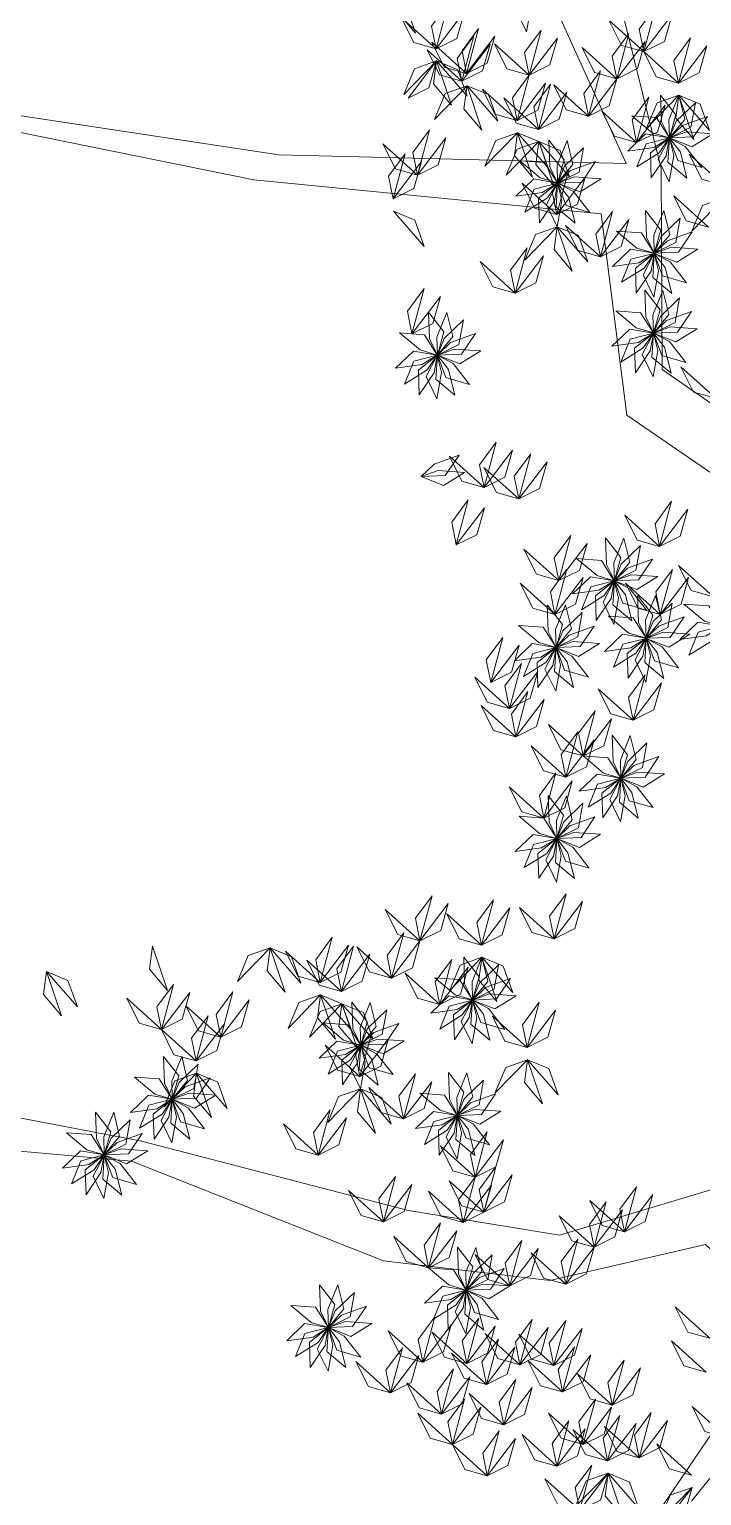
# Model space of a CAD drawing. Header units: inches. Extents: x -422522 to 22891, y -2973 to 414515.
# Drawn here: x 16651.2 to 16737.3, y 7970.2 to 8158.2 of the extents above; entities that cross this region are included whole.
import ezdxf

# ---------------------------------------------------------------- set-up
doc = ezdxf.new("R2010")
doc.units = ezdxf.units.IN
doc.header["$MEASUREMENT"] = 0
doc.layers.add('ARREDAMENTO', color=8, linetype='Continuous', lineweight=18)

msp = doc.modelspace()

# ---------------------------------------------------------------- linework, layer by layer
at = {"layer": 'ARREDAMENTO', "linetype": 'Continuous', "lineweight": 0}
for points in [[(16841.63, 8179.46), (16830.9, 8118.81), (16813, 8079.41), (16773, 8086.35), (16732.27, 8114.57), (16732.17, 8140.36), (16726.28, 8164.19)], [(16719.2, 8159.65), (16727.66, 8140.98), (16683.16, 8142.1), (16608.32, 8153.42), (16679.95, 8138.87), (16724.46, 8134.52), (16727.78, 8108.74), (16769.8, 8079.89), (16789.82, 8071.59), (16798.85, 8070.33), (16801.45, 8065.83), (16800.82, 8061.31), (16795.69, 8054.2), (16767.42, 8026.36), (16747.49, 8012.1), (16719.15, 8003.61), (16699.8, 8006.76), (16665.59, 8015.66), (16639.14, 8020.71)], [(16736.05, 7969.5), (16744.39, 7979.85), (16750.79, 7992.77), (16755.91, 8003.11), (16764.26, 8010.23), (16780.33, 8023.19), (16789.97, 8032.9), (16801.52, 8046.48), (16809.89, 8050.38), (16820.88, 8043.33), (16833.82, 8030.49), (16840.96, 8018.91), (16838.52, 7981.5), (16841.81, 7965.4)], [(16636.58, 8015.55), (16664.31, 8013.07), (16696.6, 8000.3), (16717.89, 7997.8), (16737.86, 8002.39), (16745.62, 7995.33), (16745.01, 7987.59), (16727.05, 7961.09)]]:
    msp.add_lwpolyline(points, dxfattribs=at)
at = {"layer": 'ARREDAMENTO', "lineweight": 0}
for points in [[(16698.77, 8163.36), (16698.38, 8160.42), (16700.69, 8157.68), (16698.77, 8163.36)], [(16714.9, 8157.85), (16715.49, 8161.21), (16714.94, 8163.45), (16713.51, 8160.72), (16714.9, 8157.85)], [(16703.31, 8155.7), (16702.72, 8158.6), (16704.85, 8161.49), (16703.31, 8155.7)], [(16703.31, 8155.7), (16705.96, 8157.02), (16706.94, 8160.47), (16703.31, 8155.7)], [(16729.92, 8155.32), (16729.33, 8158.22), (16731.46, 8161.11), (16729.92, 8155.32)], [(16729.92, 8155.32), (16732.57, 8156.64), (16733.55, 8160.09), (16729.92, 8155.32)], [(16703.31, 8155.7), (16700.45, 8156.5), (16698.86, 8159.72), (16703.31, 8155.7)], [(16707.23, 8152.52), (16706.64, 8155.42), (16708.77, 8158.31), (16707.23, 8152.52)], [(16715.24, 8152.29), (16714.65, 8155.2), (16716.78, 8158.09), (16715.24, 8152.29)], [(16729.92, 8155.32), (16727.06, 8156.12), (16725.47, 8159.34), (16729.92, 8155.32)], [(16707.23, 8152.52), (16704.37, 8153.33), (16702.77, 8156.54), (16707.23, 8152.52)], [(16706.62, 8151.53), (16706.03, 8154.44), (16708.16, 8157.33), (16706.62, 8151.53)], [(16706.62, 8151.53), (16709.27, 8152.85), (16710.25, 8156.3), (16706.62, 8151.53)], [(16707.23, 8152.52), (16709.88, 8153.84), (16710.86, 8157.29), (16707.23, 8152.52)], [(16715.24, 8152.29), (16712.39, 8153.1), (16710.79, 8156.31), (16715.24, 8152.29)], [(16715.24, 8152.29), (16717.89, 8153.62), (16718.87, 8157.07), (16715.24, 8152.29)], [(16726.48, 8151.84), (16725.9, 8154.74), (16728.02, 8157.63), (16726.48, 8151.84)], [(16726.48, 8151.84), (16729.13, 8153.16), (16730.11, 8156.61), (16726.48, 8151.84)], [(16734.37, 8151.3), (16733.78, 8154.2), (16735.91, 8157.09), (16734.37, 8151.3)], [(16706.62, 8151.53), (16703.76, 8152.34), (16702.16, 8155.55), (16706.62, 8151.53)], [(16726.48, 8151.84), (16723.63, 8152.64), (16722.03, 8155.86), (16726.48, 8151.84)], [(16734.37, 8151.3), (16731.52, 8152.1), (16729.92, 8155.32), (16734.37, 8151.3)], [(16734.37, 8151.3), (16737.02, 8152.62), (16738, 8156.07), (16734.37, 8151.3)], [(16703.36, 8154.13), (16700.57, 8153.13), (16699.19, 8149.82), (16703.36, 8154.13)], [(16699.73, 8149.36), (16702.38, 8150.68), (16703.36, 8154.13), (16699.73, 8149.36)], [(16703.36, 8154.13), (16702.97, 8151.19), (16705.29, 8148.45), (16703.36, 8154.13)], [(16703.36, 8154.13), (16706.1, 8152.99), (16707.3, 8149.61), (16703.36, 8154.13)], [(16722.85, 8147.06), (16722.26, 8149.97), (16724.39, 8152.86), (16722.85, 8147.06)], [(16707.28, 8150.95), (16704.49, 8149.96), (16703.11, 8146.64), (16707.28, 8150.95)], [(16707.28, 8150.95), (16706.89, 8148.01), (16709.2, 8145.27), (16707.28, 8150.95)], [(16707.28, 8150.95), (16710.02, 8149.81), (16711.22, 8146.43), (16707.28, 8150.95)], [(16713.7, 8146.5), (16713.11, 8149.4), (16715.24, 8152.29), (16713.7, 8146.5)], [(16713.7, 8146.5), (16716.35, 8147.82), (16717.33, 8151.27), (16713.7, 8146.5)], [(16716.43, 8145.36), (16715.85, 8148.26), (16717.98, 8151.15), (16716.43, 8145.36)], [(16722.85, 8147.06), (16720, 8147.87), (16718.4, 8151.08), (16722.85, 8147.06)], [(16722.85, 8147.06), (16725.5, 8148.38), (16726.48, 8151.84), (16722.85, 8147.06)], [(16713.7, 8146.5), (16710.84, 8147.31), (16709.25, 8150.52), (16713.7, 8146.5)], [(16716.43, 8145.36), (16713.58, 8146.16), (16711.98, 8149.38), (16716.43, 8145.36)], [(16716.43, 8145.36), (16719.09, 8146.68), (16720.06, 8150.13), (16716.43, 8145.36)], [(16729.01, 8143.67), (16728.43, 8146.58), (16730.56, 8149.47), (16729.01, 8143.67)], [(16734.42, 8149.73), (16731.63, 8148.74), (16730.25, 8145.42), (16734.42, 8149.73)], [(16732.09, 8149.75), (16732.21, 8146.34), (16733.21, 8144.27), (16734.04, 8147.24), (16732.09, 8149.75)], [(16734.42, 8149.73), (16733.15, 8146.57), (16733.22, 8144.27), (16735.18, 8146.64), (16734.42, 8149.73)], [(16736.54, 8148.77), (16734.09, 8146.4), (16733.22, 8144.26), (16735.98, 8145.63), (16736.54, 8148.77)], [(16734.42, 8149.73), (16734.03, 8146.79), (16736.35, 8144.05), (16734.42, 8149.73)], [(16734.42, 8149.73), (16737.16, 8148.59), (16738.36, 8145.21), (16734.42, 8149.73)], [(16729.01, 8143.67), (16726.16, 8144.48), (16724.56, 8147.69), (16729.01, 8143.67)], [(16728.38, 8147.1), (16730.99, 8144.91), (16733.21, 8144.27), (16731.55, 8146.87), (16728.38, 8147.1)], [(16729.01, 8143.67), (16731.67, 8144.99), (16732.65, 8148.45), (16729.01, 8143.67)], [(16738.09, 8147.02), (16734.89, 8145.86), (16733.22, 8144.26), (16736.3, 8144.39), (16738.09, 8147.02)], [(16700.95, 8139.5), (16700.36, 8142.4), (16702.49, 8145.29), (16700.95, 8139.5)], [(16713.75, 8144.93), (16710.96, 8143.94), (16709.58, 8140.62), (16713.75, 8144.93)], [(16713.75, 8144.93), (16713.36, 8141.99), (16715.68, 8139.25), (16713.75, 8144.93)], [(16713.75, 8144.93), (16716.49, 8143.79), (16717.69, 8140.41), (16713.75, 8144.93)], [(16738.79, 8144.8), (16735.39, 8145.04), (16733.22, 8144.26), (16736.09, 8143.12), (16738.79, 8144.8)], [(16700.95, 8139.5), (16698.1, 8140.3), (16696.5, 8143.51), (16700.95, 8139.5)], [(16700.95, 8139.5), (16703.6, 8140.82), (16704.58, 8144.27), (16700.95, 8139.5)], [(16716.49, 8143.79), (16713.69, 8142.8), (16712.31, 8139.48), (16716.49, 8143.79)], [(16716.49, 8143.79), (16716.1, 8140.85), (16718.41, 8138.11), (16716.49, 8143.79)], [(16716.49, 8143.79), (16719.22, 8142.65), (16720.43, 8139.27), (16716.49, 8143.79)], [(16717.77, 8143.97), (16717.89, 8140.57), (16718.89, 8138.49), (16719.72, 8141.46), (16717.77, 8143.97)], [(16720.1, 8143.95), (16718.82, 8140.79), (16718.89, 8138.49), (16720.86, 8140.86), (16720.1, 8143.95)], [(16727.87, 8142.57), (16731.24, 8143.04), (16733.2, 8144.26), (16730.16, 8144.77), (16727.87, 8142.57)], [(16729.02, 8140.54), (16731.91, 8142.35), (16733.2, 8144.26), (16730.22, 8143.49), (16729.02, 8140.54)], [(16730.89, 8139.16), (16732.8, 8141.98), (16733.2, 8144.25), (16730.79, 8142.34), (16730.89, 8139.16)], [(16733.17, 8138.65), (16733.76, 8142.01), (16733.21, 8144.25), (16731.78, 8141.52), (16733.17, 8138.65)], [(16735.45, 8139.12), (16734.63, 8142.43), (16733.21, 8144.25), (16733.02, 8141.17), (16735.45, 8139.12)], [(16737.35, 8140.47), (16735.25, 8143.16), (16733.22, 8144.25), (16734.29, 8141.36), (16737.35, 8140.47)], [(16697.81, 8136.45), (16697.22, 8139.35), (16699.35, 8142.24), (16697.81, 8136.45)], [(16697.81, 8136.45), (16700.46, 8137.77), (16701.44, 8141.22), (16697.81, 8136.45)], [(16714.06, 8141.32), (16716.67, 8139.13), (16718.88, 8138.49), (16717.23, 8141.09), (16714.06, 8141.32)], [(16722.22, 8142.99), (16719.77, 8140.62), (16718.9, 8138.49), (16721.66, 8139.86), (16722.22, 8142.99)], [(16723.76, 8141.24), (16720.56, 8140.08), (16718.9, 8138.48), (16721.98, 8138.61), (16723.76, 8141.24)], [(16740.21, 8138.18), (16737.36, 8138.98), (16735.76, 8142.2), (16740.21, 8138.18)], [(16718.79, 8134.44), (16718.2, 8137.35), (16720.33, 8140.24), (16718.79, 8134.44)], [(16713.54, 8136.79), (16716.92, 8137.27), (16718.88, 8138.48), (16715.84, 8139), (16713.54, 8136.79)], [(16718.79, 8134.44), (16715.94, 8135.25), (16714.34, 8138.46), (16718.79, 8134.44)], [(16714.69, 8134.76), (16717.58, 8136.57), (16718.88, 8138.48), (16715.89, 8137.71), (16714.69, 8134.76)], [(16716.57, 8133.38), (16718.47, 8136.21), (16718.88, 8138.48), (16716.46, 8136.56), (16716.57, 8133.38)], [(16718.84, 8132.88), (16719.43, 8136.23), (16718.88, 8138.47), (16717.45, 8135.74), (16718.84, 8132.88)], [(16721.13, 8133.34), (16720.3, 8136.65), (16718.89, 8138.47), (16718.69, 8135.39), (16721.13, 8133.34)], [(16718.79, 8134.44), (16721.44, 8135.76), (16722.42, 8139.22), (16718.79, 8134.44)], [(16723.02, 8134.7), (16720.92, 8137.38), (16718.89, 8138.47), (16719.97, 8135.58), (16723.02, 8134.7)], [(16724.47, 8139.02), (16721.07, 8139.26), (16718.9, 8138.48), (16721.76, 8137.34), (16724.47, 8139.02)], [(16738.21, 8132.83), (16735.36, 8133.63), (16733.76, 8136.84), (16738.21, 8132.83)], [(16740.26, 8136.61), (16737.47, 8135.61), (16736.09, 8132.3), (16740.26, 8136.61)], [(16697.86, 8134.88), (16700.59, 8133.74), (16701.8, 8130.36), (16697.86, 8134.88)], [(16724.37, 8129.01), (16723.78, 8131.92), (16725.91, 8134.81), (16724.37, 8129.01)], [(16724.37, 8129.01), (16727.02, 8130.33), (16728, 8133.79), (16724.37, 8129.01)], [(16730.15, 8134.96), (16730.27, 8131.55), (16731.28, 8129.48), (16732.11, 8132.45), (16730.15, 8134.96)], [(16732.48, 8134.94), (16731.21, 8131.78), (16731.28, 8129.47), (16733.25, 8131.85), (16732.48, 8134.94)], [(16734.61, 8133.97), (16732.15, 8131.61), (16731.28, 8129.47), (16734.05, 8130.84), (16734.61, 8133.97)], [(16718.84, 8132.88), (16716.05, 8131.88), (16714.67, 8128.57), (16718.84, 8132.88)], [(16718.84, 8132.88), (16718.45, 8129.94), (16720.77, 8127.2), (16718.84, 8132.88)], [(16718.84, 8132.88), (16721.58, 8131.74), (16722.78, 8128.36), (16718.84, 8132.88)], [(16724.37, 8129.01), (16721.52, 8129.82), (16719.92, 8133.03), (16724.37, 8129.01)], [(16726.44, 8132.31), (16729.05, 8130.12), (16731.27, 8129.47), (16729.62, 8132.08), (16726.44, 8132.31)], [(16736.15, 8132.23), (16732.95, 8131.06), (16731.28, 8129.47), (16734.37, 8129.6), (16736.15, 8132.23)], [(16713.44, 8124.38), (16712.85, 8127.29), (16714.98, 8130.18), (16713.44, 8124.38)], [(16725.93, 8127.78), (16729.31, 8128.25), (16731.27, 8129.47), (16728.22, 8129.98), (16725.93, 8127.78)], [(16736.85, 8130.01), (16733.45, 8130.24), (16731.28, 8129.46), (16734.15, 8128.33), (16736.85, 8130.01)], [(16713.44, 8124.38), (16710.58, 8125.19), (16708.98, 8128.4), (16713.44, 8124.38)], [(16713.44, 8124.38), (16716.09, 8125.7), (16717.07, 8129.16), (16713.44, 8124.38)], [(16727.08, 8125.75), (16729.97, 8127.56), (16731.27, 8129.46), (16728.28, 8128.7), (16727.08, 8125.75)], [(16728.95, 8124.36), (16730.86, 8127.19), (16731.27, 8129.46), (16728.85, 8127.55), (16728.95, 8124.36)], [(16731.23, 8123.86), (16731.82, 8127.22), (16731.27, 8129.46), (16729.84, 8126.73), (16731.23, 8123.86)], [(16733.51, 8124.33), (16732.69, 8127.63), (16731.27, 8129.46), (16731.08, 8126.38), (16733.51, 8124.33)], [(16735.41, 8125.68), (16733.31, 8128.37), (16731.28, 8129.46), (16732.35, 8126.57), (16735.41, 8125.68)], [(16700.23, 8119.15), (16699.65, 8122.06), (16701.78, 8124.95), (16700.23, 8119.15)], [(16730.06, 8124.74), (16730.18, 8121.33), (16731.18, 8119.26), (16732.01, 8122.23), (16730.06, 8124.74)], [(16732.39, 8124.72), (16731.11, 8121.56), (16731.18, 8119.25), (16733.15, 8121.63), (16732.39, 8124.72)], [(16700.23, 8119.15), (16702.89, 8120.47), (16703.87, 8123.93), (16700.23, 8119.15)], [(16734.51, 8123.76), (16732.06, 8121.39), (16731.19, 8119.25), (16733.95, 8120.62), (16734.51, 8123.76)], [(16702.36, 8121.92), (16702.48, 8118.51), (16703.48, 8116.43), (16704.31, 8119.4), (16702.36, 8121.92)], [(16704.69, 8121.9), (16703.41, 8118.74), (16703.48, 8116.43), (16705.45, 8118.81), (16704.69, 8121.9)], [(16706.81, 8120.93), (16704.36, 8118.56), (16703.49, 8116.43), (16706.25, 8117.8), (16706.81, 8120.93)], [(16726.35, 8122.09), (16728.96, 8119.9), (16731.17, 8119.26), (16729.52, 8121.86), (16726.35, 8122.09)], [(16736.05, 8122.01), (16732.85, 8120.84), (16731.19, 8119.25), (16734.27, 8119.38), (16736.05, 8122.01)], [(16698.65, 8119.27), (16701.26, 8117.08), (16703.47, 8116.43), (16701.82, 8119.04), (16698.65, 8119.27)], [(16708.36, 8119.19), (16705.15, 8118.02), (16703.49, 8116.43), (16706.57, 8116.55), (16708.36, 8119.19)], [(16725.83, 8117.56), (16729.21, 8118.03), (16731.17, 8119.25), (16728.13, 8119.76), (16725.83, 8117.56)], [(16726.98, 8115.53), (16729.87, 8117.34), (16731.17, 8119.25), (16728.18, 8118.48), (16726.98, 8115.53)], [(16728.86, 8114.15), (16730.76, 8116.97), (16731.17, 8119.24), (16728.75, 8117.33), (16728.86, 8114.15)], [(16731.13, 8113.64), (16731.72, 8117), (16731.17, 8119.24), (16729.74, 8116.51), (16731.13, 8113.64)], [(16733.42, 8114.11), (16732.59, 8117.42), (16731.18, 8119.24), (16730.98, 8116.16), (16733.42, 8114.11)], [(16735.31, 8115.46), (16733.21, 8118.15), (16731.18, 8119.24), (16732.26, 8116.35), (16735.31, 8115.46)], [(16736.76, 8119.79), (16733.36, 8120.03), (16731.19, 8119.24), (16734.05, 8118.11), (16736.76, 8119.79)], [(16698.13, 8114.74), (16701.51, 8115.21), (16703.47, 8116.43), (16700.43, 8116.94), (16698.13, 8114.74)], [(16709.06, 8116.97), (16705.66, 8117.2), (16703.49, 8116.42), (16706.35, 8115.29), (16709.06, 8116.97)], [(16699.28, 8112.71), (16702.17, 8114.52), (16703.47, 8116.42), (16700.48, 8115.66), (16699.28, 8112.71)], [(16701.16, 8111.32), (16703.06, 8114.15), (16703.47, 8116.42), (16701.05, 8114.5), (16701.16, 8111.32)], [(16703.43, 8110.82), (16704.02, 8114.18), (16703.47, 8116.42), (16702.05, 8113.68), (16703.43, 8110.82)], [(16705.72, 8111.29), (16704.89, 8114.59), (16703.48, 8116.42), (16703.28, 8113.34), (16705.72, 8111.29)], [(16707.61, 8112.64), (16705.51, 8115.33), (16703.48, 8116.42), (16704.56, 8113.53), (16707.61, 8112.64)], [(16739.15, 8110.88), (16736.29, 8111.69), (16734.69, 8114.9), (16739.15, 8110.88)], [(16706.28, 8103.6), (16703.08, 8102.44), (16701.41, 8100.84), (16704.5, 8100.97), (16706.28, 8103.6)], [(16709.47, 8099.46), (16708.89, 8102.37), (16711.01, 8105.26), (16709.47, 8099.46)], [(16709.47, 8099.46), (16712.13, 8100.79), (16713.1, 8104.24), (16709.47, 8099.46)], [(16713.9, 8097.98), (16713.31, 8100.89), (16715.44, 8103.78), (16713.9, 8097.98)], [(16709.47, 8099.46), (16706.62, 8100.27), (16705.02, 8103.48), (16709.47, 8099.46)], [(16713.9, 8097.98), (16711.05, 8098.79), (16709.45, 8102), (16713.9, 8097.98)], [(16713.9, 8097.98), (16716.55, 8099.31), (16717.53, 8102.76), (16713.9, 8097.98)], [(16706.98, 8101.38), (16703.58, 8101.62), (16701.41, 8100.84), (16704.28, 8099.7), (16706.98, 8101.38)], [(16705.9, 8092.08), (16705.32, 8094.99), (16707.45, 8097.88), (16705.9, 8092.08)], [(16705.9, 8092.08), (16708.56, 8093.4), (16709.53, 8096.85), (16705.9, 8092.08)], [(16731.95, 8091.9), (16731.37, 8094.81), (16733.5, 8097.7), (16731.95, 8091.9)], [(16731.95, 8091.9), (16734.61, 8093.23), (16735.58, 8096.68), (16731.95, 8091.9)], [(16731.95, 8091.9), (16729.1, 8092.71), (16727.5, 8095.92), (16731.95, 8091.9)], [(16719.03, 8087.51), (16718.44, 8090.42), (16720.57, 8093.31), (16719.03, 8087.51)], [(16725.04, 8092.99), (16725.15, 8089.58), (16726.16, 8087.51), (16726.99, 8090.48), (16725.04, 8092.99)], [(16727.37, 8092.97), (16726.09, 8089.81), (16726.16, 8087.5), (16728.13, 8089.88), (16727.37, 8092.97)], [(16719.03, 8087.51), (16716.18, 8088.32), (16714.58, 8091.53), (16719.03, 8087.51)], [(16719.03, 8087.51), (16721.68, 8088.83), (16722.66, 8092.29), (16719.03, 8087.51)], [(16729.49, 8092), (16727.04, 8089.64), (16726.16, 8087.5), (16728.93, 8088.87), (16729.49, 8092)], [(16718.55, 8083.16), (16717.96, 8086.07), (16720.09, 8088.96), (16718.55, 8083.16)], [(16721.33, 8090.34), (16723.94, 8088.15), (16726.15, 8087.5), (16724.5, 8090.11), (16721.33, 8090.34)], [(16731.03, 8090.26), (16727.83, 8089.09), (16726.17, 8087.5), (16729.25, 8087.63), (16731.03, 8090.26)], [(16732.05, 8083.15), (16731.47, 8086.06), (16733.59, 8088.95), (16732.05, 8083.15)], [(16738.85, 8085.45), (16736, 8086.26), (16734.4, 8089.47), (16738.85, 8085.45)], [(16718.55, 8083.16), (16715.7, 8083.97), (16714.1, 8087.18), (16718.55, 8083.16)], [(16718.55, 8083.16), (16721.2, 8084.48), (16722.18, 8087.93), (16718.55, 8083.16)], [(16720.81, 8085.81), (16724.19, 8086.28), (16726.15, 8087.5), (16723.11, 8088.01), (16720.81, 8085.81)], [(16721.96, 8083.78), (16724.85, 8085.59), (16726.15, 8087.49), (16723.16, 8086.73), (16721.96, 8083.78)], [(16723.84, 8082.4), (16725.74, 8085.22), (16726.15, 8087.49), (16723.73, 8085.58), (16723.84, 8082.4)], [(16726.11, 8081.89), (16726.7, 8085.25), (16726.15, 8087.49), (16724.72, 8084.76), (16726.11, 8081.89)], [(16728.39, 8082.36), (16727.57, 8085.67), (16726.16, 8087.49), (16725.96, 8084.41), (16728.39, 8082.36)], [(16731.74, 8088.04), (16728.33, 8088.27), (16726.16, 8087.49), (16729.03, 8086.36), (16731.74, 8088.04)], [(16730.29, 8083.71), (16728.19, 8086.4), (16726.16, 8087.49), (16727.23, 8084.6), (16730.29, 8083.71)], [(16732.05, 8083.15), (16729.2, 8083.96), (16727.6, 8087.17), (16732.05, 8083.15)], [(16732.05, 8083.15), (16734.7, 8084.48), (16735.68, 8087.93), (16732.05, 8083.15)], [(16729.12, 8085.61), (16729.24, 8082.2), (16730.24, 8080.12), (16731.07, 8083.09), (16729.12, 8085.61)], [(16731.45, 8085.59), (16730.17, 8082.43), (16730.25, 8080.12), (16732.21, 8082.5), (16731.45, 8085.59)], [(16717.57, 8084.42), (16717.69, 8081.01), (16718.7, 8078.93), (16719.53, 8081.9), (16717.57, 8084.42)], [(16719.9, 8084.4), (16718.63, 8081.24), (16718.7, 8078.93), (16720.67, 8081.31), (16719.9, 8084.4)], [(16722.02, 8083.43), (16719.57, 8081.06), (16718.7, 8078.93), (16721.46, 8080.3), (16722.02, 8083.43)], [(16725.41, 8082.96), (16728.02, 8080.77), (16730.23, 8080.12), (16728.58, 8082.73), (16725.41, 8082.96)], [(16733.57, 8084.62), (16731.12, 8082.26), (16730.25, 8080.12), (16733.01, 8081.49), (16733.57, 8084.62)], [(16735.08, 8084.51), (16737.69, 8082.32), (16739.91, 8081.67), (16738.25, 8084.28), (16735.08, 8084.51)], [(16713.86, 8081.77), (16716.47, 8079.58), (16718.69, 8078.93), (16717.04, 8081.54), (16713.86, 8081.77)], [(16723.57, 8081.69), (16720.37, 8080.52), (16718.7, 8078.93), (16721.78, 8079.05), (16723.57, 8081.69)], [(16735.12, 8082.88), (16731.91, 8081.71), (16730.25, 8080.12), (16733.33, 8080.24), (16735.12, 8082.88)], [(16734.57, 8079.98), (16737.94, 8080.45), (16739.9, 8081.67), (16736.86, 8082.18), (16734.57, 8079.98)], [(16735.72, 8077.95), (16738.61, 8079.76), (16739.9, 8081.66), (16736.92, 8080.9), (16735.72, 8077.95)], [(16710.34, 8074.44), (16709.75, 8077.35), (16711.88, 8080.24), (16710.34, 8074.44)], [(16710.34, 8074.44), (16712.99, 8075.76), (16713.97, 8079.22), (16710.34, 8074.44)], [(16713.35, 8077.24), (16716.72, 8077.71), (16718.68, 8078.93), (16715.64, 8079.44), (16713.35, 8077.24)], [(16724.27, 8079.47), (16720.87, 8079.7), (16718.7, 8078.92), (16721.57, 8077.79), (16724.27, 8079.47)], [(16724.9, 8078.43), (16728.27, 8078.9), (16730.23, 8080.12), (16727.19, 8080.63), (16724.9, 8078.43)], [(16726.04, 8076.4), (16728.93, 8078.21), (16730.23, 8080.11), (16727.24, 8079.35), (16726.04, 8076.4)], [(16727.92, 8075.01), (16729.82, 8077.84), (16730.23, 8080.11), (16727.82, 8078.19), (16727.92, 8075.01)], [(16730.19, 8074.51), (16730.79, 8077.87), (16730.24, 8080.11), (16728.81, 8077.37), (16730.19, 8074.51)], [(16732.48, 8074.98), (16731.65, 8078.28), (16730.24, 8080.11), (16730.05, 8077.03), (16732.48, 8074.98)], [(16734.37, 8076.33), (16732.28, 8079.02), (16730.24, 8080.11), (16731.32, 8077.22), (16734.37, 8076.33)], [(16735.82, 8080.66), (16732.42, 8080.89), (16730.25, 8080.11), (16733.12, 8078.98), (16735.82, 8080.66)], [(16714.5, 8075.21), (16717.39, 8077.01), (16718.68, 8078.92), (16715.7, 8078.16), (16714.5, 8075.21)], [(16716.37, 8073.82), (16718.28, 8076.65), (16718.69, 8078.92), (16716.27, 8077), (16716.37, 8073.82)], [(16718.65, 8073.32), (16719.24, 8076.68), (16718.69, 8078.92), (16717.26, 8076.18), (16718.65, 8073.32)], [(16720.93, 8073.79), (16720.11, 8077.09), (16718.69, 8078.92), (16718.5, 8075.84), (16720.93, 8073.79)], [(16722.83, 8075.14), (16720.73, 8077.83), (16718.7, 8078.92), (16719.77, 8076.03), (16722.83, 8075.14)], [(16712.72, 8071.11), (16712.14, 8074.01), (16714.27, 8076.9), (16712.72, 8071.11)], [(16712.72, 8071.11), (16715.38, 8072.43), (16716.35, 8075.88), (16712.72, 8071.11)], [(16728.56, 8069.64), (16727.97, 8072.54), (16730.1, 8075.43), (16728.56, 8069.64)], [(16712.72, 8071.11), (16709.87, 8071.91), (16708.27, 8075.13), (16712.72, 8071.11)], [(16728.56, 8069.64), (16725.7, 8070.44), (16724.1, 8073.66), (16728.56, 8069.64)], [(16728.56, 8069.64), (16731.21, 8070.96), (16732.19, 8074.41), (16728.56, 8069.64)], [(16713.54, 8067.48), (16712.96, 8070.39), (16715.09, 8073.28), (16713.54, 8067.48)], [(16713.54, 8067.48), (16716.2, 8068.8), (16717.17, 8072.26), (16713.54, 8067.48)], [(16713.54, 8067.48), (16710.69, 8068.29), (16709.09, 8071.5), (16713.54, 8067.48)], [(16722.16, 8065.03), (16721.58, 8067.94), (16723.71, 8070.83), (16722.16, 8065.03)], [(16722.16, 8065.03), (16724.82, 8066.35), (16725.79, 8069.81), (16722.16, 8065.03)], [(16722.16, 8065.03), (16719.31, 8065.84), (16717.71, 8069.05), (16722.16, 8065.03)], [(16719.95, 8062.33), (16719.36, 8065.24), (16721.49, 8068.13), (16719.95, 8062.33)], [(16719.95, 8062.33), (16717.09, 8063.14), (16715.5, 8066.35), (16719.95, 8062.33)], [(16719.95, 8062.33), (16722.6, 8063.65), (16723.58, 8067.1), (16719.95, 8062.33)], [(16725.87, 8067.68), (16725.99, 8064.28), (16727, 8062.2), (16727.83, 8065.17), (16725.87, 8067.68)], [(16728.2, 8067.66), (16726.93, 8064.5), (16727, 8062.2), (16728.97, 8064.57), (16728.2, 8067.66)], [(16730.33, 8066.7), (16727.87, 8064.33), (16727, 8062.19), (16729.77, 8063.57), (16730.33, 8066.7)], [(16722.16, 8065.03), (16724.78, 8062.84), (16726.99, 8062.2), (16725.34, 8064.8), (16722.16, 8065.03)], [(16731.87, 8064.95), (16728.67, 8063.79), (16727, 8062.19), (16730.09, 8062.32), (16731.87, 8064.95)], [(16717.14, 8057.07), (16716.56, 8059.98), (16718.68, 8062.87), (16717.14, 8057.07)], [(16721.65, 8060.5), (16725.03, 8060.98), (16726.99, 8062.19), (16723.94, 8062.71), (16721.65, 8060.5)], [(16732.57, 8062.73), (16729.17, 8062.97), (16727, 8062.19), (16729.87, 8061.05), (16732.57, 8062.73)], [(16717.14, 8057.07), (16714.29, 8057.88), (16712.69, 8061.09), (16717.14, 8057.07)], [(16717.14, 8057.07), (16719.8, 8058.39), (16720.77, 8061.84), (16717.14, 8057.07)], [(16722.8, 8058.47), (16725.69, 8060.28), (16726.99, 8062.19), (16724, 8061.42), (16722.8, 8058.47)], [(16724.67, 8057.09), (16726.58, 8059.92), (16726.99, 8062.19), (16724.57, 8060.27), (16724.67, 8057.09)], [(16726.95, 8056.59), (16727.54, 8059.94), (16726.99, 8062.18), (16725.56, 8059.45), (16726.95, 8056.59)], [(16729.23, 8057.05), (16728.41, 8060.36), (16726.99, 8062.18), (16726.8, 8059.1), (16729.23, 8057.05)], [(16731.13, 8058.41), (16729.03, 8061.09), (16727, 8062.18), (16728.07, 8059.29), (16731.13, 8058.41)], [(16717.68, 8059.95), (16717.8, 8056.54), (16718.8, 8054.47), (16719.63, 8057.44), (16717.68, 8059.95)], [(16720.01, 8059.93), (16718.73, 8056.77), (16718.8, 8054.47), (16720.77, 8056.84), (16720.01, 8059.93)], [(16722.13, 8058.97), (16719.68, 8056.6), (16718.81, 8054.46), (16721.57, 8055.83), (16722.13, 8058.97)], [(16713.97, 8057.3), (16716.58, 8055.11), (16718.79, 8054.47), (16717.14, 8057.07), (16713.97, 8057.3)], [(16723.68, 8057.22), (16720.47, 8056.06), (16718.81, 8054.46), (16721.89, 8054.59), (16723.68, 8057.22)], [(16713.45, 8052.77), (16716.83, 8053.24), (16718.79, 8054.46), (16715.75, 8054.97), (16713.45, 8052.77)], [(16724.38, 8055), (16720.98, 8055.24), (16718.81, 8054.46), (16721.68, 8053.32), (16724.38, 8055)], [(16714.6, 8050.74), (16717.49, 8052.55), (16718.79, 8054.46), (16715.8, 8053.69), (16714.6, 8050.74)], [(16716.48, 8049.36), (16718.38, 8052.18), (16718.79, 8054.45), (16716.37, 8052.54), (16716.48, 8049.36)], [(16718.75, 8048.85), (16719.35, 8052.21), (16718.8, 8054.45), (16717.37, 8051.72), (16718.75, 8048.85)], [(16721.04, 8049.32), (16720.21, 8052.63), (16718.8, 8054.45), (16718.6, 8051.37), (16721.04, 8049.32)], [(16722.93, 8050.67), (16720.84, 8053.36), (16718.8, 8054.45), (16719.88, 8051.56), (16722.93, 8050.67)], [(16718.44, 8041.59), (16717.85, 8044.49), (16719.98, 8047.38), (16718.44, 8041.59)], [(16701.25, 8041.33), (16698.4, 8042.13), (16696.8, 8045.35), (16701.25, 8041.33)], [(16701.25, 8041.33), (16700.67, 8044.23), (16702.8, 8047.12), (16701.25, 8041.33)], [(16701.25, 8041.33), (16703.91, 8042.65), (16704.88, 8046.1), (16701.25, 8041.33)], [(16709.14, 8040.79), (16708.56, 8043.69), (16710.69, 8046.58), (16709.14, 8040.79)], [(16709.14, 8040.79), (16711.8, 8042.11), (16712.77, 8045.56), (16709.14, 8040.79)], [(16718.44, 8041.59), (16715.59, 8042.39), (16713.99, 8045.61), (16718.44, 8041.59)], [(16718.44, 8041.59), (16721.09, 8042.91), (16722.07, 8046.36), (16718.44, 8041.59)], [(16709.14, 8040.79), (16706.29, 8041.6), (16704.69, 8044.81), (16709.14, 8040.79)], [(16688.47, 8035.99), (16687.89, 8038.9), (16690.01, 8041.79), (16688.47, 8035.99)], [(16697.62, 8036.55), (16697.04, 8039.46), (16699.17, 8042.35), (16697.62, 8036.55)], [(16666.97, 8040.63), (16666.58, 8037.69), (16668.9, 8034.95), (16666.97, 8040.63)], [(16682.05, 8040.44), (16679.26, 8039.45), (16677.88, 8036.13), (16682.05, 8040.44)], [(16682.05, 8040.44), (16681.66, 8037.5), (16683.98, 8034.76), (16682.05, 8040.44)], [(16682.05, 8040.44), (16684.79, 8039.3), (16685.99, 8035.92), (16682.05, 8040.44)], [(16688.47, 8035.99), (16685.62, 8036.8), (16684.02, 8040.01), (16688.47, 8035.99)], [(16688.47, 8035.99), (16691.12, 8037.31), (16692.1, 8040.76), (16688.47, 8035.99)], [(16691.21, 8034.85), (16690.62, 8037.75), (16692.75, 8040.64), (16691.21, 8034.85)], [(16697.62, 8036.55), (16694.77, 8037.36), (16693.17, 8040.57), (16697.62, 8036.55)], [(16697.62, 8036.55), (16700.28, 8037.87), (16701.25, 8041.33), (16697.62, 8036.55)], [(16691.21, 8034.85), (16688.35, 8035.65), (16686.76, 8038.87), (16691.21, 8034.85)], [(16691.21, 8034.85), (16693.86, 8036.17), (16694.84, 8039.62), (16691.21, 8034.85)], [(16703.79, 8033.16), (16703.2, 8036.07), (16705.33, 8038.96), (16703.79, 8033.16)], [(16703.79, 8033.16), (16706.44, 8034.48), (16707.42, 8037.94), (16703.79, 8033.16)], [(16709.2, 8039.22), (16706.4, 8038.23), (16705.02, 8034.91), (16709.2, 8039.22)], [(16706.86, 8039.24), (16706.98, 8035.83), (16707.99, 8033.76), (16708.82, 8036.73), (16706.86, 8039.24)], [(16709.2, 8039.22), (16707.92, 8036.06), (16707.99, 8033.76), (16709.96, 8036.13), (16709.2, 8039.22)], [(16711.32, 8038.26), (16708.87, 8035.89), (16707.99, 8033.75), (16710.76, 8035.12), (16711.32, 8038.26)], [(16709.2, 8039.22), (16708.81, 8036.28), (16711.12, 8033.54), (16709.2, 8039.22)], [(16709.2, 8039.22), (16711.93, 8038.08), (16713.14, 8034.7), (16709.2, 8039.22)], [(16653.42, 8037.39), (16653.03, 8034.45), (16655.34, 8031.71), (16653.42, 8037.39)], [(16653.42, 8037.39), (16656.15, 8036.25), (16657.36, 8032.87), (16653.42, 8037.39)], [(16703.79, 8033.16), (16700.94, 8033.97), (16699.34, 8037.18), (16703.79, 8033.16)], [(16703.15, 8036.59), (16705.77, 8034.4), (16707.98, 8033.76), (16706.33, 8036.36), (16703.15, 8036.59)], [(16712.86, 8036.51), (16709.66, 8035.35), (16707.99, 8033.75), (16711.08, 8033.88), (16712.86, 8036.51)], [(16668.13, 8029.96), (16667.54, 8032.86), (16669.67, 8035.75), (16668.13, 8029.96)], [(16668.13, 8029.96), (16670.78, 8031.28), (16671.76, 8034.73), (16668.13, 8029.96)], [(16675.72, 8028.99), (16675.14, 8031.89), (16677.26, 8034.78), (16675.72, 8028.99)], [(16688.52, 8034.42), (16685.73, 8033.43), (16684.35, 8030.11), (16688.52, 8034.42)], [(16688.52, 8034.42), (16688.13, 8031.48), (16690.45, 8028.74), (16688.52, 8034.42)], [(16688.52, 8034.42), (16691.26, 8033.28), (16692.46, 8029.9), (16688.52, 8034.42)], [(16702.64, 8032.06), (16706.02, 8032.53), (16707.98, 8033.75), (16704.94, 8034.27), (16702.64, 8032.06)], [(16713.56, 8034.29), (16710.16, 8034.53), (16707.99, 8033.75), (16710.86, 8032.61), (16713.56, 8034.29)], [(16668.13, 8029.96), (16665.27, 8030.76), (16663.68, 8033.98), (16668.13, 8029.96)], [(16675.72, 8028.99), (16672.87, 8029.79), (16671.27, 8033), (16675.72, 8028.99)], [(16675.72, 8028.99), (16678.38, 8030.31), (16679.35, 8033.76), (16675.72, 8028.99)], [(16691.26, 8033.28), (16688.47, 8032.29), (16687.09, 8028.97), (16691.26, 8033.28)], [(16691.26, 8033.28), (16690.87, 8030.34), (16693.19, 8027.6), (16691.26, 8033.28)], [(16691.26, 8033.28), (16694, 8032.14), (16695.2, 8028.76), (16691.26, 8033.28)], [(16692.54, 8033.46), (16692.66, 8030.06), (16693.66, 8027.98), (16694.49, 8030.95), (16692.54, 8033.46)], [(16694.87, 8033.44), (16693.59, 8030.28), (16693.67, 8027.98), (16695.63, 8030.35), (16694.87, 8033.44)], [(16696.99, 8032.48), (16694.54, 8030.11), (16693.67, 8027.98), (16696.43, 8029.35), (16696.99, 8032.48)], [(16703.79, 8030.03), (16706.68, 8031.84), (16707.98, 8033.75), (16704.99, 8032.98), (16703.79, 8030.03)], [(16705.66, 8028.65), (16707.57, 8031.47), (16707.98, 8033.74), (16705.56, 8031.83), (16705.66, 8028.65)], [(16707.94, 8028.14), (16708.53, 8031.5), (16707.98, 8033.74), (16706.55, 8031.01), (16707.94, 8028.14)], [(16710.22, 8028.61), (16709.4, 8031.92), (16707.98, 8033.74), (16707.79, 8030.66), (16710.22, 8028.61)], [(16712.12, 8029.96), (16710.02, 8032.65), (16707.99, 8033.74), (16709.06, 8030.85), (16712.12, 8029.96)], [(16714.98, 8027.67), (16714.4, 8030.57), (16716.53, 8033.46), (16714.98, 8027.67)], [(16714.98, 8027.67), (16717.64, 8028.99), (16718.62, 8032.44), (16714.98, 8027.67)], [(16672.58, 8025.94), (16671.99, 8028.84), (16674.12, 8031.73), (16672.58, 8025.94)], [(16672.58, 8025.94), (16675.23, 8027.26), (16676.21, 8030.71), (16672.58, 8025.94)], [(16688.83, 8030.81), (16691.44, 8028.62), (16693.66, 8027.98), (16692, 8030.58), (16688.83, 8030.81)], [(16698.54, 8030.73), (16695.34, 8029.57), (16693.67, 8027.97), (16696.75, 8028.1), (16698.54, 8030.73)], [(16714.98, 8027.67), (16712.13, 8028.47), (16710.53, 8031.69), (16714.98, 8027.67)], [(16672.58, 8025.94), (16669.73, 8026.74), (16668.13, 8029.96), (16672.58, 8025.94)], [(16688.32, 8026.28), (16691.69, 8026.76), (16693.65, 8027.97), (16690.61, 8028.49), (16688.32, 8026.28)], [(16693.56, 8023.93), (16692.98, 8026.84), (16695.11, 8029.73), (16693.56, 8023.93)], [(16693.56, 8023.93), (16696.22, 8025.25), (16697.19, 8028.71), (16693.56, 8023.93)], [(16699.24, 8028.51), (16695.84, 8028.75), (16693.67, 8027.97), (16696.54, 8026.83), (16699.24, 8028.51)], [(16668.39, 8026.52), (16668.51, 8023.11), (16669.51, 8021.04), (16670.34, 8024.01), (16668.39, 8026.52)], [(16693.56, 8023.93), (16690.71, 8024.74), (16689.11, 8027.95), (16693.56, 8023.93)], [(16689.47, 8024.26), (16692.36, 8026.06), (16693.65, 8027.97), (16690.67, 8027.2), (16689.47, 8024.26)], [(16691.34, 8022.87), (16693.25, 8025.7), (16693.65, 8027.97), (16691.24, 8026.05), (16691.34, 8022.87)], [(16693.62, 8022.37), (16694.21, 8025.72), (16693.66, 8027.96), (16692.23, 8025.23), (16693.62, 8022.37)], [(16695.9, 8022.83), (16695.07, 8026.14), (16693.66, 8027.96), (16693.47, 8024.88), (16695.9, 8022.83)], [(16697.8, 8024.19), (16695.7, 8026.87), (16693.66, 8027.96), (16694.74, 8025.07), (16697.8, 8024.19)], [(16670.72, 8026.5), (16669.44, 8023.34), (16669.51, 8021.03), (16671.48, 8023.41), (16670.72, 8026.5)], [(16672.84, 8025.54), (16670.39, 8023.17), (16669.52, 8021.03), (16672.28, 8022.4), (16672.84, 8025.54)], [(16715.04, 8026.1), (16712.24, 8025.1), (16710.86, 8021.79), (16715.04, 8026.1)], [(16715.04, 8026.1), (16714.65, 8023.16), (16716.96, 8020.42), (16715.04, 8026.1)], [(16715.04, 8026.1), (16717.77, 8024.96), (16718.98, 8021.58), (16715.04, 8026.1)], [(16664.68, 8023.87), (16667.29, 8021.68), (16669.5, 8021.04), (16667.85, 8023.64), (16664.68, 8023.87)], [(16672.63, 8024.37), (16669.84, 8023.38), (16668.46, 8020.06), (16672.63, 8024.37)], [(16674.39, 8023.79), (16671.18, 8022.62), (16669.52, 8021.03), (16672.6, 8021.16), (16674.39, 8023.79)], [(16672.63, 8024.37), (16672.24, 8021.43), (16674.56, 8018.69), (16672.63, 8024.37)], [(16672.63, 8024.37), (16675.37, 8023.23), (16676.57, 8019.85), (16672.63, 8024.37)], [(16699.14, 8018.5), (16698.56, 8021.41), (16700.68, 8024.3), (16699.14, 8018.5)], [(16699.14, 8018.5), (16701.8, 8019.83), (16702.77, 8023.28), (16699.14, 8018.5)], [(16704.93, 8024.45), (16705.05, 8021.04), (16706.05, 8018.97), (16706.88, 8021.94), (16704.93, 8024.45)], [(16707.26, 8024.43), (16705.98, 8021.27), (16706.05, 8018.96), (16708.02, 8021.34), (16707.26, 8024.43)], [(16709.38, 8023.46), (16706.93, 8021.1), (16706.06, 8018.96), (16708.82, 8020.33), (16709.38, 8023.46)], [(16664.16, 8019.34), (16667.54, 8019.81), (16669.5, 8021.03), (16666.46, 8021.54), (16664.16, 8019.34)], [(16665.31, 8017.31), (16668.2, 8019.12), (16669.5, 8021.03), (16666.51, 8020.26), (16665.31, 8017.31)], [(16667.19, 8015.93), (16669.09, 8018.75), (16669.5, 8021.02), (16667.08, 8019.11), (16667.19, 8015.93)], [(16669.46, 8015.42), (16670.05, 8018.78), (16669.5, 8021.02), (16668.08, 8018.29), (16669.46, 8015.42)], [(16671.75, 8015.89), (16670.92, 8019.2), (16669.51, 8021.02), (16669.31, 8017.94), (16671.75, 8015.89)], [(16673.64, 8017.24), (16671.54, 8019.93), (16669.51, 8021.02), (16670.59, 8018.13), (16673.64, 8017.24)], [(16675.09, 8021.57), (16671.69, 8021.81), (16669.52, 8021.02), (16672.38, 8019.89), (16675.09, 8021.57)], [(16693.62, 8022.37), (16690.82, 8021.37), (16689.44, 8018.06), (16693.62, 8022.37)], [(16693.62, 8022.37), (16693.23, 8019.43), (16695.54, 8016.69), (16693.62, 8022.37)], [(16693.62, 8022.37), (16696.35, 8021.23), (16697.56, 8017.85), (16693.62, 8022.37)], [(16699.14, 8018.5), (16696.29, 8019.31), (16694.69, 8022.52), (16699.14, 8018.5)], [(16701.22, 8021.8), (16703.83, 8019.61), (16706.04, 8018.96), (16704.39, 8021.57), (16701.22, 8021.8)], [(16710.92, 8021.72), (16707.72, 8020.55), (16706.06, 8018.96), (16709.14, 8019.09), (16710.92, 8021.72)], [(16659.68, 8019.38), (16659.8, 8015.98), (16660.8, 8013.9), (16661.63, 8016.87), (16659.68, 8019.38)], [(16662.01, 8019.36), (16660.73, 8016.2), (16660.8, 8013.9), (16662.77, 8016.27), (16662.01, 8019.36)], [(16688.21, 8013.87), (16687.62, 8016.78), (16689.75, 8019.67), (16688.21, 8013.87)], [(16700.7, 8017.27), (16704.08, 8017.74), (16706.04, 8018.96), (16703, 8019.47), (16700.7, 8017.27)], [(16711.63, 8019.5), (16708.23, 8019.73), (16706.06, 8018.95), (16708.92, 8017.82), (16711.63, 8019.5)], [(16664.13, 8018.4), (16661.68, 8016.03), (16660.81, 8013.89), (16663.57, 8015.27), (16664.13, 8018.4)], [(16688.21, 8013.87), (16685.36, 8014.68), (16683.76, 8017.89), (16688.21, 8013.87)], [(16688.21, 8013.87), (16690.86, 8015.19), (16691.84, 8018.65), (16688.21, 8013.87)], [(16701.85, 8015.24), (16704.74, 8017.05), (16706.04, 8018.95), (16703.05, 8018.19), (16701.85, 8015.24)], [(16703.73, 8013.86), (16705.63, 8016.68), (16706.04, 8018.95), (16703.62, 8017.04), (16703.73, 8013.86)], [(16706, 8013.35), (16706.59, 8016.71), (16706.04, 8018.95), (16704.61, 8016.22), (16706, 8013.35)], [(16708.29, 8013.82), (16707.46, 8017.13), (16706.05, 8018.95), (16705.85, 8015.87), (16708.29, 8013.82)], [(16710.18, 8015.17), (16708.08, 8017.86), (16706.05, 8018.95), (16707.13, 8016.06), (16710.18, 8015.17)], [(16655.97, 8016.73), (16658.58, 8014.54), (16660.79, 8013.9), (16659.14, 8016.5), (16655.97, 8016.73)], [(16665.67, 8016.65), (16662.47, 8015.49), (16660.81, 8013.89), (16663.89, 8014.02), (16665.67, 8016.65)], [(16708.32, 8011.04), (16707.74, 8013.94), (16709.86, 8016.83), (16708.32, 8011.04)], [(16708.32, 8011.04), (16710.97, 8012.36), (16711.95, 8015.81), (16708.32, 8011.04)], [(16655.45, 8012.2), (16658.83, 8012.68), (16660.79, 8013.89), (16657.75, 8014.41), (16655.45, 8012.2)], [(16656.6, 8010.17), (16659.49, 8011.98), (16660.79, 8013.89), (16657.8, 8013.12), (16656.6, 8010.17)], [(16658.48, 8008.79), (16660.38, 8011.62), (16660.79, 8013.89), (16658.37, 8011.97), (16658.48, 8008.79)], [(16660.75, 8008.29), (16661.34, 8011.64), (16660.79, 8013.88), (16659.36, 8011.15), (16660.75, 8008.29)], [(16663.04, 8008.75), (16662.21, 8012.06), (16660.8, 8013.88), (16660.6, 8010.8), (16663.04, 8008.75)], [(16664.93, 8010.11), (16662.83, 8012.79), (16660.8, 8013.88), (16661.88, 8010.99), (16664.93, 8010.11)], [(16666.38, 8014.43), (16662.98, 8014.67), (16660.81, 8013.89), (16663.67, 8012.75), (16666.38, 8014.43)], [(16708.32, 8011.04), (16705.47, 8011.85), (16703.87, 8015.06), (16708.32, 8011.04)], [(16709.43, 8006.56), (16708.85, 8009.47), (16710.97, 8012.36), (16709.43, 8006.56)], [(16696.56, 8005.33), (16695.97, 8008.24), (16698.1, 8011.13), (16696.56, 8005.33)], [(16696.56, 8005.33), (16699.21, 8006.65), (16700.19, 8010.11), (16696.56, 8005.33)], [(16709.43, 8006.56), (16706.58, 8007.37), (16704.98, 8010.58), (16709.43, 8006.56)], [(16706.78, 8005.24), (16706.19, 8008.15), (16708.32, 8011.04), (16706.78, 8005.24)], [(16706.78, 8005.24), (16709.43, 8006.56), (16710.41, 8010.02), (16706.78, 8005.24)], [(16709.43, 8006.56), (16712.09, 8007.88), (16713.06, 8011.34), (16709.43, 8006.56)], [(16727.47, 8004.03), (16726.88, 8006.93), (16729.01, 8009.82), (16727.47, 8004.03)], [(16696.56, 8005.33), (16693.7, 8006.14), (16692.1, 8009.35), (16696.56, 8005.33)], [(16706.78, 8005.24), (16703.93, 8006.05), (16702.33, 8009.26), (16706.78, 8005.24)], [(16723.56, 8002.08), (16722.97, 8004.99), (16725.1, 8007.88), (16723.56, 8002.08)], [(16727.47, 8004.03), (16724.61, 8004.83), (16723.02, 8008.05), (16727.47, 8004.03)], [(16727.47, 8004.03), (16730.12, 8005.35), (16731.1, 8008.8), (16727.47, 8004.03)], [(16723.56, 8002.08), (16720.71, 8002.89), (16719.11, 8006.1), (16723.56, 8002.08)], [(16723.56, 8002.08), (16726.21, 8003.4), (16727.19, 8006.86), (16723.56, 8002.08)], [(16702.35, 7999.41), (16701.77, 8002.31), (16703.9, 8005.2), (16702.35, 7999.41)], [(16702.35, 7999.41), (16705.01, 8000.73), (16705.98, 8004.18), (16702.35, 7999.41)], [(16702.35, 7999.41), (16699.5, 8000.21), (16697.9, 8003.43), (16702.35, 7999.41)], [(16712.76, 7997.11), (16712.18, 8000.01), (16714.31, 8002.9), (16712.76, 7997.11)], [(16719.93, 7997.31), (16719.34, 8000.21), (16721.47, 8003.1), (16719.93, 7997.31)], [(16719.93, 7997.31), (16722.58, 7998.63), (16723.56, 8002.08), (16719.93, 7997.31)], [(16706.06, 8002.06), (16706.18, 7998.65), (16707.19, 7996.57), (16708.02, 7999.55), (16706.06, 8002.06)], [(16708.39, 8002.04), (16707.12, 7998.88), (16707.19, 7996.57), (16709.16, 7998.95), (16708.39, 8002.04)], [(16710.52, 8001.07), (16708.06, 7998.71), (16707.19, 7996.57), (16709.96, 7997.94), (16710.52, 8001.07)], [(16712.76, 7997.11), (16709.91, 7997.91), (16708.31, 8001.13), (16712.76, 7997.11)], [(16712.76, 7997.11), (16715.42, 7998.43), (16716.39, 8001.88), (16712.76, 7997.11)], [(16719.93, 7997.31), (16717.08, 7998.11), (16715.48, 8001.33), (16719.93, 7997.31)], [(16702.35, 7999.41), (16704.96, 7997.22), (16707.18, 7996.57), (16705.53, 7999.18), (16702.35, 7999.41)], [(16712.06, 7999.33), (16708.86, 7998.16), (16707.19, 7996.57), (16710.27, 7996.7), (16712.06, 7999.33)], [(16688.4, 7997.25), (16688.52, 7993.84), (16689.52, 7991.76), (16690.35, 7994.73), (16688.4, 7997.25)], [(16690.73, 7997.23), (16689.45, 7994.07), (16689.53, 7991.76), (16691.49, 7994.14), (16690.73, 7997.23)], [(16701.84, 7994.88), (16705.21, 7995.35), (16707.18, 7996.57), (16704.13, 7997.08), (16701.84, 7994.88)], [(16702.99, 7992.85), (16705.88, 7994.66), (16707.18, 7996.56), (16704.19, 7995.8), (16702.99, 7992.85)], [(16704.86, 7991.46), (16706.77, 7994.29), (16707.18, 7996.56), (16704.76, 7994.64), (16704.86, 7991.46)], [(16707.14, 7990.96), (16707.73, 7994.32), (16707.18, 7996.56), (16705.75, 7993.82), (16707.14, 7990.96)], [(16709.42, 7991.43), (16708.6, 7994.73), (16707.18, 7996.56), (16706.99, 7993.48), (16709.42, 7991.43)], [(16712.76, 7997.11), (16709.36, 7997.34), (16707.19, 7996.56), (16710.06, 7995.43), (16712.76, 7997.11)], [(16711.32, 7992.78), (16709.22, 7995.47), (16707.19, 7996.56), (16708.26, 7993.67), (16711.32, 7992.78)], [(16684.69, 7994.6), (16687.3, 7992.41), (16689.52, 7991.76), (16687.86, 7994.37), (16684.69, 7994.6)], [(16692.85, 7996.26), (16690.4, 7993.89), (16689.53, 7991.76), (16692.29, 7993.13), (16692.85, 7996.26)], [(16694.4, 7994.52), (16691.19, 7993.35), (16689.53, 7991.76), (16692.61, 7991.88), (16694.4, 7994.52)], [(16701.61, 7987.34), (16701.02, 7990.24), (16703.15, 7993.13), (16701.61, 7987.34)], [(16707.27, 7987.16), (16706.68, 7990.06), (16708.81, 7992.95), (16707.27, 7987.16)], [(16714.06, 7986.99), (16713.48, 7989.89), (16715.61, 7992.78), (16714.06, 7986.99)], [(16718.39, 7986.88), (16717.8, 7989.78), (16719.93, 7992.67), (16718.39, 7986.88)], [(16738.41, 7990.38), (16735.56, 7991.19), (16733.96, 7994.4), (16738.41, 7990.38)], [(16684.18, 7990.07), (16687.55, 7990.54), (16689.51, 7991.76), (16686.47, 7992.27), (16684.18, 7990.07)], [(16685.32, 7988.04), (16688.22, 7989.84), (16689.51, 7991.75), (16686.52, 7990.99), (16685.32, 7988.04)], [(16687.2, 7986.65), (16689.1, 7989.48), (16689.51, 7991.75), (16687.1, 7989.83), (16687.2, 7986.65)], [(16689.47, 7986.15), (16690.07, 7989.51), (16689.52, 7991.75), (16688.09, 7989.01), (16689.47, 7986.15)], [(16691.76, 7986.62), (16690.93, 7989.92), (16689.52, 7991.75), (16689.33, 7988.67), (16691.76, 7986.62)], [(16693.66, 7987.97), (16691.56, 7990.66), (16689.52, 7991.75), (16690.6, 7988.86), (16693.66, 7987.97)], [(16695.1, 7992.3), (16691.7, 7992.53), (16689.53, 7991.75), (16692.4, 7990.62), (16695.1, 7992.3)], [(16701.61, 7987.34), (16698.76, 7988.14), (16697.16, 7991.35), (16701.61, 7987.34)], [(16701.61, 7987.34), (16704.26, 7988.66), (16705.24, 7992.11), (16701.61, 7987.34)], [(16707.27, 7987.16), (16704.41, 7987.97), (16702.81, 7991.18), (16707.27, 7987.16)], [(16707.27, 7987.16), (16709.92, 7988.48), (16710.9, 7991.93), (16707.27, 7987.16)], [(16714.06, 7986.99), (16711.21, 7987.79), (16709.61, 7991.01), (16714.06, 7986.99)], [(16718.39, 7986.88), (16715.54, 7987.69), (16713.94, 7990.9), (16718.39, 7986.88)], [(16714.06, 7986.99), (16716.72, 7988.31), (16717.69, 7991.76), (16714.06, 7986.99)], [(16718.39, 7986.88), (16721.04, 7988.2), (16722.02, 7991.65), (16718.39, 7986.88)], [(16697.49, 7983.39), (16696.9, 7986.29), (16699.03, 7989.18), (16697.49, 7983.39)], [(16709.77, 7984.47), (16709.18, 7987.37), (16711.31, 7990.26), (16709.77, 7984.47)], [(16709.77, 7984.47), (16712.42, 7985.79), (16713.4, 7989.24), (16709.77, 7984.47)], [(16719.53, 7983.5), (16718.94, 7986.4), (16721.07, 7989.29), (16719.53, 7983.5)], [(16737.93, 7986.03), (16735.08, 7986.84), (16733.48, 7990.05), (16737.93, 7986.03)], [(16697.49, 7983.39), (16694.64, 7984.19), (16693.04, 7987.41), (16697.49, 7983.39)], [(16697.49, 7983.39), (16700.14, 7984.71), (16701.12, 7988.16), (16697.49, 7983.39)], [(16709.77, 7984.47), (16706.91, 7985.27), (16705.31, 7988.49), (16709.77, 7984.47)], [(16719.53, 7983.5), (16716.68, 7984.3), (16715.08, 7987.52), (16719.53, 7983.5)], [(16719.53, 7983.5), (16722.18, 7984.82), (16723.16, 7988.27), (16719.53, 7983.5)], [(16725.89, 7981.8), (16725.31, 7984.71), (16727.43, 7987.6), (16725.89, 7981.8)], [(16704.03, 7980.66), (16703.44, 7983.57), (16705.57, 7986.46), (16704.03, 7980.66)], [(16704.03, 7980.66), (16703.44, 7983.57), (16705.57, 7986.46), (16704.03, 7980.66)], [(16704.03, 7980.66), (16706.68, 7981.98), (16707.66, 7985.44), (16704.03, 7980.66)], [(16704.03, 7980.66), (16706.68, 7981.98), (16707.66, 7985.44), (16704.03, 7980.66)], [(16725.89, 7981.8), (16723.04, 7982.61), (16721.44, 7985.82), (16725.89, 7981.8)], [(16725.89, 7981.8), (16728.54, 7983.12), (16729.52, 7986.58), (16725.89, 7981.8)], [(16704.03, 7980.66), (16701.17, 7981.47), (16699.57, 7984.68), (16704.03, 7980.66)], [(16704.03, 7980.66), (16701.17, 7981.47), (16699.57, 7984.68), (16704.03, 7980.66)], [(16712, 7979.28), (16709.15, 7980.09), (16707.55, 7983.3), (16712, 7979.28)], [(16712, 7979.28), (16711.41, 7982.19), (16713.54, 7985.08), (16712, 7979.28)], [(16712, 7979.28), (16714.65, 7980.61), (16715.63, 7984.06), (16712, 7979.28)], [(16705.42, 7976.77), (16704.84, 7979.67), (16706.96, 7982.56), (16705.42, 7976.77)], [(16705.42, 7976.77), (16708.08, 7978.09), (16709.05, 7981.54), (16705.42, 7976.77)], [(16722.18, 7976.76), (16721.6, 7979.67), (16723.73, 7982.56), (16722.18, 7976.76)], [(16722.18, 7976.76), (16724.84, 7978.08), (16725.81, 7981.54), (16722.18, 7976.76)], [(16740.6, 7977.64), (16737.75, 7978.45), (16736.15, 7981.66), (16740.6, 7977.64)], [(16705.42, 7976.77), (16702.57, 7977.57), (16700.97, 7980.79), (16705.42, 7976.77)], [(16722.18, 7976.76), (16719.33, 7977.57), (16717.73, 7980.78), (16722.18, 7976.76)], [(16718.78, 7974.01), (16718.2, 7976.91), (16720.33, 7979.8), (16718.78, 7974.01)], [(16725.3, 7974.67), (16724.72, 7977.58), (16726.85, 7980.47), (16725.3, 7974.67)], [(16729.33, 7975.06), (16728.75, 7977.97), (16730.88, 7980.86), (16729.33, 7975.06)], [(16729.33, 7975.06), (16731.99, 7976.38), (16732.97, 7979.84), (16729.33, 7975.06)], [(16709.87, 7972.75), (16709.29, 7975.65), (16711.42, 7978.54), (16709.87, 7972.75)], [(16718.78, 7974.01), (16715.93, 7974.81), (16714.33, 7978.03), (16718.78, 7974.01)], [(16718.78, 7974.01), (16721.44, 7975.33), (16722.42, 7978.78), (16718.78, 7974.01)], [(16725.3, 7974.67), (16722.45, 7975.48), (16720.85, 7978.69), (16725.3, 7974.67)], [(16729.33, 7975.06), (16726.48, 7975.87), (16724.88, 7979.08), (16729.33, 7975.06)], [(16725.3, 7974.67), (16727.96, 7975.99), (16728.94, 7979.45), (16725.3, 7974.67)], [(16709.87, 7972.75), (16707.02, 7973.55), (16705.42, 7976.77), (16709.87, 7972.75)], [(16709.87, 7972.75), (16712.53, 7974.07), (16713.5, 7977.52), (16709.87, 7972.75)], [(16736.06, 7972.84), (16733.2, 7973.65), (16731.6, 7976.86), (16736.06, 7972.84)], [(16721.73, 7968.33), (16721.14, 7971.24), (16723.27, 7974.13), (16721.73, 7968.33)], [(16721.73, 7968.33), (16718.87, 7969.14), (16717.27, 7972.35), (16721.73, 7968.33)], [(16725.36, 7973.11), (16722.56, 7972.11), (16721.18, 7968.8), (16725.36, 7973.11)], [(16721.73, 7968.33), (16724.38, 7969.65), (16725.36, 7973.11), (16721.73, 7968.33)], [(16721.73, 7968.33), (16724.38, 7969.65), (16725.36, 7973.11), (16721.73, 7968.33)], [(16725.36, 7973.11), (16724.97, 7970.17), (16727.28, 7967.43), (16725.36, 7973.11)], [(16725.36, 7973.11), (16728.09, 7971.96), (16729.3, 7968.58), (16725.36, 7973.11)], [(16736.11, 7971.27), (16733.32, 7970.28), (16731.93, 7966.97), (16736.11, 7971.27)], [(16732.48, 7966.5), (16735.13, 7967.82), (16736.11, 7971.27), (16732.48, 7966.5)]]:
    msp.add_lwpolyline(points, dxfattribs=at)

doc.saveas('drawing.dxf')
